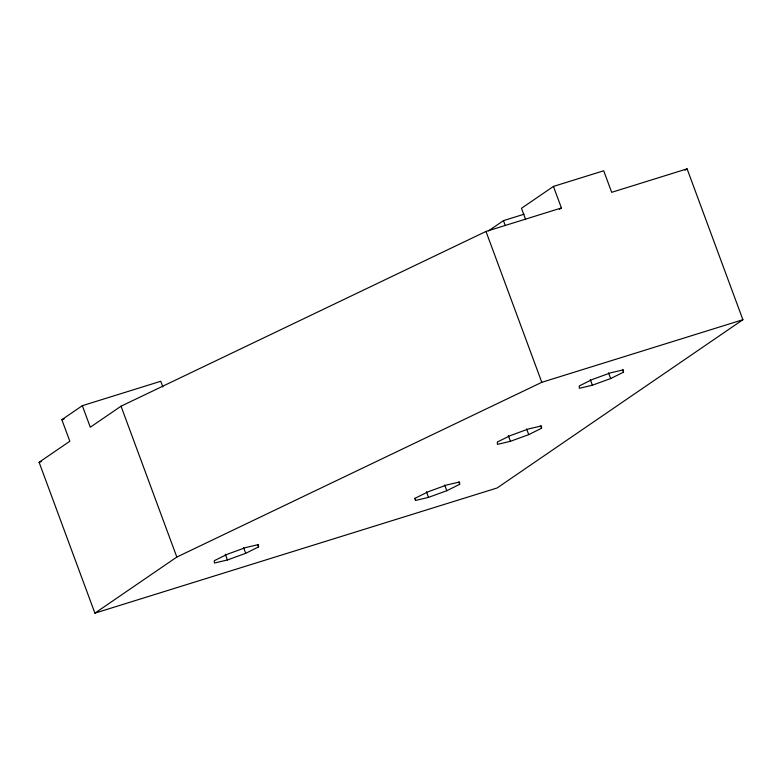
<?xml version="1.0" encoding="UTF-8"?>
<svg xmlns="http://www.w3.org/2000/svg" width="782" height="782" viewBox="0 0 782 782"><rect width="100%" height="100%" fill="white"/><g stroke="black" fill="none" stroke-linecap="round" stroke-linejoin="round"><path stroke-width="1.17" d="M525.67 219.634L521.477 208.295L553.431 186.419L603.704 170.779L611.68 192.323L687.095 168.853L742.9 319.721L497.117 487.968L94.905 613.147L39.1 462.279L69.823 441.253L61.846 419.699L82.335 405.682L160.76 381.264L162.861 386.943M553.431 186.419L561.408 207.973L485.993 231.443L121.024 406.2L90.301 427.226L82.335 405.682M488.476 230.886L503.452 220.632L524.018 214.229M559.404 209.341L561.408 207.973M685.081 170.232L687.095 168.853M94.905 613.147L176.83 557.058L541.799 382.31L742.9 319.721M245.695 553.304L258.549 546.921L258.441 544.575L245.431 547.635L227.151 554.311L214.297 560.694L214.405 563.04L227.406 559.98L245.695 553.304L243.583 547.586M610.654 378.547L623.508 372.173L623.401 369.827L610.4 372.887L592.111 379.563L579.267 385.937L579.364 388.283L592.375 385.223L610.654 378.547L608.543 372.838M528.73 434.626L541.574 428.253L541.467 425.907L528.466 428.966L510.187 435.642L497.332 442.026L497.44 444.372L510.441 441.302L528.73 434.626L526.609 428.917M446.796 490.715L459.65 484.332L459.542 481.986L446.542 485.045L428.262 491.722L415.408 498.105L415.516 500.451L428.516 497.391L446.796 490.715L444.684 484.996M61.846 419.699L64.153 418.976M39.1 462.279L41.436 461.556M622.658 369.886L623.508 372.173M590.254 379.514L592.375 385.223M503.452 220.632L505.133 225.167M485.993 231.443L541.799 382.31M540.733 425.965L541.574 428.253M508.329 435.594L510.441 441.302M458.799 482.044L459.65 484.332M426.405 491.673L428.516 497.391M414.665 498.163L415.516 500.451M257.698 544.634L258.549 546.921M225.294 554.262L227.406 559.98M121.024 406.2L176.83 557.058"/></g></svg>
